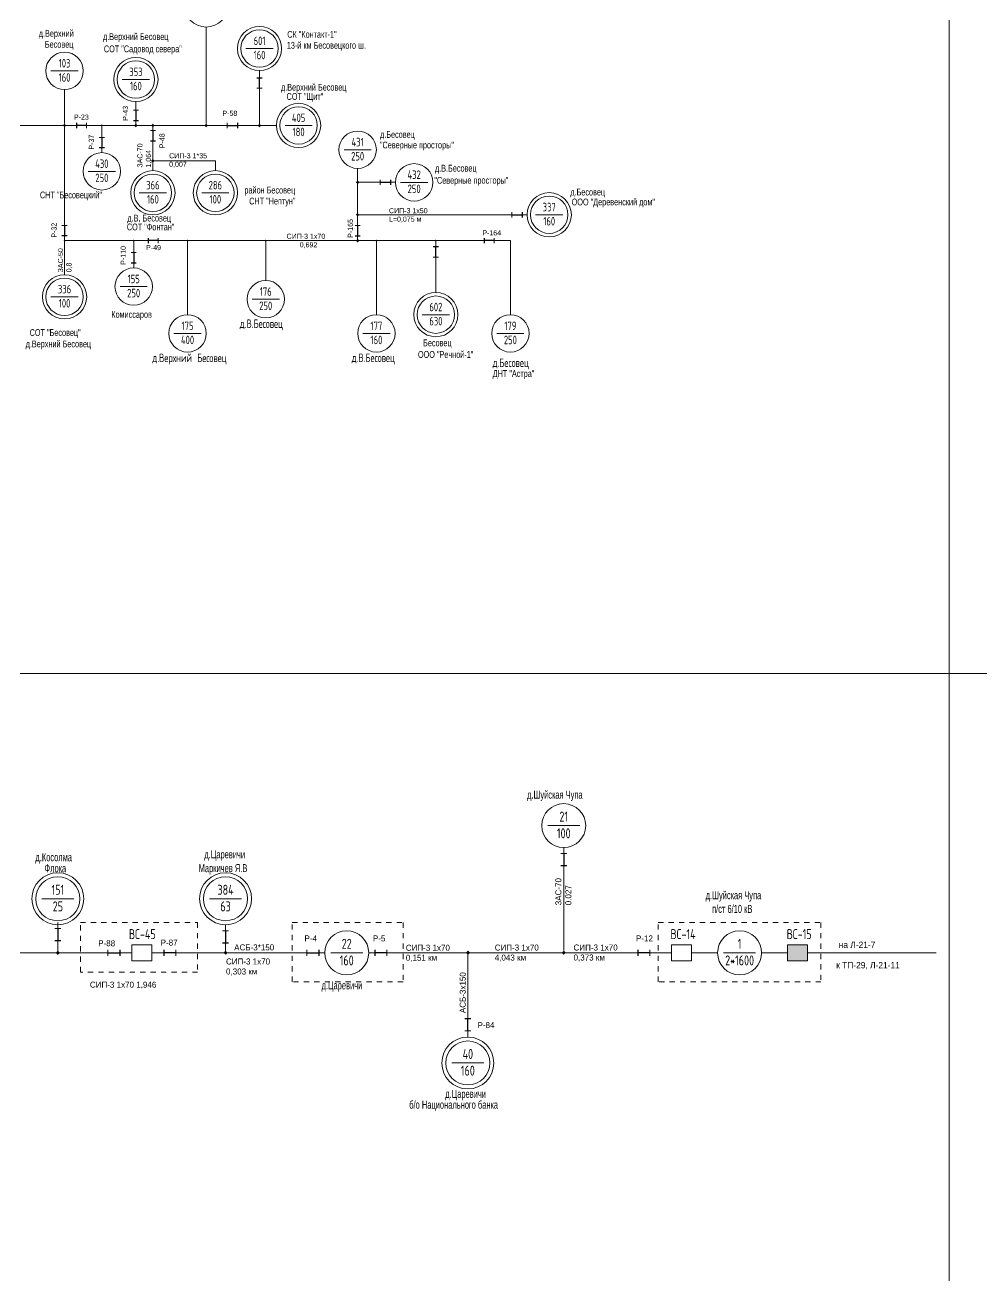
# Model space of a CAD drawing. Header units: millimetres. Extents: x 761 to 2477, y -1102 to -145.
# Drawn here: x 1248.1 to 1431.5, y -623.3 to -383.5 of the extents above; entities that cross this region are included whole.
import ezdxf
from ezdxf.enums import TextEntityAlignment as Align

# ---------------------------------------------------------------- set-up
doc = ezdxf.new("R2010")
doc.units = ezdxf.units.MM
doc.linetypes.add('JIS_02_1.0', pattern=[2, 1, -1])
for name, color, linetype, lineweight in [('10_КВ', 250, 'Continuous', 18), ('АТРИБУТЫ', 7, 'Continuous', 13), ('РАЗЪЕД_РУБИЛЬН', 150, 'Continuous', 13), ('ТЕКСТ', 7, 'Continuous', 13)]:
    doc.layers.add(name, color=color, linetype=linetype, lineweight=lineweight)
doc.layers.add('Слой1', color=7, linetype='Continuous', lineweight=13, plot=False)
doc.layers.add('СХ_ОПЕРАТИВНАЯ', color=10, linetype='Continuous')
doc.layers.add('ШУНТ_РАЗЪЕД', color=161, linetype='Continuous')
doc.styles.add('ATTRIB', font='txt.shx', dxfattribs={"width": 0.7, "height": 5})
doc.styles.add('ТЕКСТ_МОДЕЛИ', font='txt.shx', dxfattribs={"width": 0.7, "height": 5})

# ---------------------------------------------------------------- blocks, each defined once
blk = doc.blocks.new('ОТВЕТВЛЕНИЕ')
at = {"color": 0, "linetype": 'ByBlock'}
blk.add_solid([(0, 1.06), (1.06, 0), (-1.06, 0), (0, -1.06)], dxfattribs=at)
blk = doc.blocks.new('ВЫКЛЮЧАТЕЛЬ')
at = {"color": 0, "linetype": 'ByBlock'}
for p, q in [((0, 0), (0, -3)), ((0, -13), (0, -16))]:
    blk.add_line(p, q, dxfattribs=at)
blk.add_lwpolyline([(-4, -3), (4, -3), (4, -13), (-4, -13)], close=True, dxfattribs=at)
at = {"layer": 'АТРИБУТЫ', "style": 'ATTRIB', "width": 0.7}
blk.add_attdef('ДИСП_НОМ', text='', height=5, dxfattribs=at).set_placement((-6, -8), align=Align.MIDDLE_RIGHT)
at = {"layer": 'АТРИБУТЫ', "style": 'ATTRIB', "width": 0.7, "flags": 1}
blk.add_attdef('КОД', text='', height=5, dxfattribs=at).set_placement((-6, -14), align=Align.MIDDLE_RIGHT)
blk = doc.blocks.new('РАЗЪЕДИНИТЕЛЬ')
at = {"color": 0, "linetype": 'ByBlock'}
for p, q in [((0, 0), (0, -3)), ((0, -9), (0, -12))]:
    blk.add_line(p, q, dxfattribs=at)
at = {"layer": 'РАЗЪЕД_РУБИЛЬН', "color": 0, "linetype": 'ByBlock'}
blk.add_line((-1.5, -3), (1.5, -3), dxfattribs=at)
at = {"layer": 'СХ_ОПЕРАТИВНАЯ', "color": 0, "linetype": 'ByBlock'}
blk.add_line((-1.5, -9), (1.5, -9), dxfattribs=at)
at = {"layer": 'ШУНТ_РАЗЪЕД', "color": 0}
blk.add_line((0, -3), (0, -9), dxfattribs=at)
at = {"layer": 'РАЗЪЕД_РУБИЛЬН', "color": 7, "style": 'ATTRIB', "width": 0.7}
blk.add_attdef('ДИСП_НОМ', text='', height=5, dxfattribs=at).set_placement((-4.75, -6), align=Align.MIDDLE_RIGHT)
at = {"layer": 'РАЗЪЕД_РУБИЛЬН', "color": 7, "style": 'ATTRIB', "width": 0.7, "flags": 1}
blk.add_attdef('КОД', text='', height=5, dxfattribs=at).set_placement((-4.75, -12), align=Align.MIDDLE_RIGHT)
blk = doc.blocks.new('ТРАНСФ_ПОДСТ')
at = {"color": 7}
blk.add_line((-8, -11), (8, -11), dxfattribs=at)
at = {"color": 0}
blk.add_circle((0, -11), 11, dxfattribs=at)
at = {"layer": 'АТРИБУТЫ', "style": 'ATTRIB', "width": 0.7, "flags": 4}
for tag, p in [('OBOZN', (0, -9)), ('MOCHNOCT', (0, -17.33))]:
    blk.add_attdef(tag, text='', height=5, dxfattribs=at).set_placement(p, align=Align.CENTER)
at = {"layer": 'АТРИБУТЫ', "style": 'ТЕКСТ_МОДЕЛИ', "width": 0.7}
blk.add_attdef('MESTO_1', text='', height=5, dxfattribs=at).set_placement((14, -11), align=Align.BOTTOM_LEFT)
blk.add_attdef('MESTO_2', text='', height=5, dxfattribs=at).set_placement((14, -12), align=Align.TOP_LEFT)

msp = doc.modelspace()

# ---------------------------------------------------------------- hatches: boundary and pattern name
at = {"layer": '10_КВ'}
h = msp.add_hatch(color=7, dxfattribs=at)
h.dxf.hatch_style = 1
h.paths.add_polyline_path([(1398.1, -562.87), (1398.1, -559.8), (1394.27, -559.8), (1394.27, -562.87)])
edge = h.paths.add_edge_path()
edge.add_line((1394.27, -561.33), (1393.12, -561.33))
edge = h.paths.add_edge_path()
edge.add_line((1399.25, -561.33), (1398.1, -561.33))
h.paths.add_polyline_path([(1392.58, -559.2), (1399.35, -559.2), (1399.35, -556.33), (1392.58, -556.33)], flags=9)

# ---------------------------------------------------------------- linework, layer by layer
at = {"layer": '10_КВ', "color": 7}
for p, q in [((1282.85, -402.43), (1282.85, -383.91)), ((1255.72, -402.43), (1255.72, -395.91)), ((1269.39, -398.87), (1269.39, -398.21)), ((1246.74, -402.77), (1250.97, -402.77)), ((1249.19, -402.78), (1255.71, -402.78)), ((1255.71, -402.78), (1255.72, -420.95)), ((1255.71, -402.78), (1262.87, -402.78)), ((1262.87, -402.78), (1269.39, -402.78)), ((1262.87, -402.78), (1262.87, -404.08)), ((1269.39, -402.78), (1272.65, -402.78)), ((1272.65, -402.78), (1272.65, -411.45)), ((1272.65, -402.78), (1282.85, -402.78)), ((1282.85, -402.78), (1285.91, -402.78)), ((1289.82, -402.78), (1296.34, -402.78)), ((1311.88, -424.52), (1311.88, -411.02)), ((1255.72, -424.86), (1259.99, -424.86)), ((1255.72, -424.86), (1255.72, -431.38)), ((1258.98, -424.86), (1279.5, -424.86)), ((1268.97, -424.86), (1268.97, -426.17)), ((1277.01, -424.86), (1341.15, -424.86)), ((1279.29, -424.86), (1279.29, -439.05)), ((1294.27, -424.86), (1294.27, -432.5)), ((1315.48, -424.86), (1315.48, -439.05)), ((1341.15, -424.86), (1341.15, -439.05)), ((1351.37, -560.16), (1351.37, -545.79)), ((1254.44, -561.33), (1254.44, -560.16)), ((1286.57, -561.33), (1286.57, -560.57)), ((1351.37, -560.93), (1351.37, -560.16)), ((1232.02, -561.33), (1265.78, -561.33)), ((1254.44, -561.33), (1262.84, -561.33)), ((1278.17, -561.33), (1286.57, -561.33)), ((1286.57, -561.33), (1300.97, -561.33)), ((1318.6, -561.33), (1333, -561.33)), ((1333, -561.33), (1351.37, -561.33)), ((1333, -561.33), (1333, -562.1)), ((1333, -572.87), (1333, -562.1)), ((1351.37, -561.33), (1370.89, -561.33)), ((1377.02, -561.33), (1380.85, -561.33)), ((1389.29, -561.33), (1393.12, -561.33)), ((1399.25, -561.33), (1422.71, -561.33))]:
    msp.add_line(p, q, dxfattribs=at)
at = {"layer": '10_КВ', "color": 7, "ltscale": 100}
msp.add_line((1293.08, -402.78), (1293.08, -392.27), dxfattribs=at)
for points in [[(1272.65, -409.56), (1284.62, -409.56), (1284.62, -411.45)], [(1311.88, -413.68), (1319.13, -413.68), (1319.13, -413.68)], [(1311.88, -419.9), (1344.36, -419.9), (1344.36, -419.9)], [(1326.87, -424.86), (1326.87, -424.86), (1326.87, -434.8)]]:
    msp.add_lwpolyline(points, dxfattribs=at)
at = {"layer": '10_КВ', "color": 7, "linetype": 'JIS_02_1.0'}
for points in [[(1258.76, -555.56), (1281.21, -555.56), (1281.21, -565.06), (1258.76, -565.06)], [(1299.36, -555.55), (1320.58, -555.55), (1320.58, -566.9), (1299.36, -566.9)], [(1369.46, -555.55), (1400.66, -555.55), (1400.66, -566.9), (1369.46, -566.9)]]:
    msp.add_lwpolyline(points, close=True, dxfattribs=at)
at = {"layer": '10_КВ', "color": 7}
for centre, radius in [((1282.85, -379.68), 4.24), ((1293.08, -388.04), 4.24), ((1269.39, -393.98), 4.24), ((1300.57, -402.78), 4.24), ((1272.65, -415.68), 4.24), ((1284.62, -415.68), 4.24), ((1348.59, -419.9), 4.24), ((1255.72, -435.62), 4.24), ((1326.87, -439.04), 4.24), ((1254.44, -550.98), 4.98), ((1286.57, -550.98), 4.98), ((1333, -582.46), 4.98)]:
    msp.add_circle(centre, radius, dxfattribs=at)
at = {"layer": 'Слой1', "color": 7}
msp.add_line((1425.25, -210.8), (1425.25, -507.8), dxfattribs=at)
at = {"layer": 'Слой1', "color": 3}
msp.add_line((1425.25, -507.8), (1020.25, -507.8), dxfattribs=at)
for points in [[(1005.25, -507.8), (1425.25, -507.8), (1425.25, -210.8), (1005.25, -210.8)], [(1425.25, -507.8), (1845.25, -507.8), (1845.25, -210.8), (1425.25, -210.8)], [(1005.25, -804.8), (1425.25, -804.8), (1425.25, -507.8), (1005.25, -507.8)]]:
    msp.add_lwpolyline(points, close=True, dxfattribs=at)

# ---------------------------------------------------------------- block references
at = {"layer": '10_КВ', "color": 7}
ref = msp.add_blockref('ТРАНСФ_ПОДСТ', (1255.72, -388.74), dxfattribs=dict(at, xscale=0.3258253513887511, yscale=0.3258253513887511, zscale=0.3258253513887511))
ref.add_attrib('MESTO_1', 'д.Верхний', dxfattribs={"layer": 'АТРИБУТЫ', "height": 1.303, "width": 0.7}).set_placement((1250.78, -386.18), align=Align.BOTTOM_LEFT)
ref.add_attrib('MESTO_2', 'Бесовец', dxfattribs={"layer": 'АТРИБУТЫ', "height": 1.303, "width": 0.7}).set_placement((1251.95, -386.58), align=Align.TOP_LEFT)
ref.add_attrib('OBOZN', '103', dxfattribs={"layer": 'АТРИБУТЫ', "height": 1.629, "style": 'ATTRIB', "width": 0.7, "flags": 4}).set_placement((1255.72, -391.68), align=Align.CENTER)
ref.add_attrib('MOCHNOCT', '160', dxfattribs={"layer": 'АТРИБУТЫ', "height": 1.629, "style": 'ATTRIB', "width": 0.7, "flags": 4}).set_placement((1255.72, -394.39), align=Align.CENTER)
ref = msp.add_blockref('ТРАНСФ_ПОДСТ', (1269.39, -390.39), dxfattribs=dict(at, xscale=0.3258253513887511, yscale=0.3258253513887511, zscale=0.3258253513887511))
ref.add_attrib('MESTO_1', 'д.Верхний Бесовец', dxfattribs={"layer": 'АТРИБУТЫ', "height": 1.3033, "rotation": 360, "width": 0.7}).set_placement((1263.08, -386.8), align=Align.BOTTOM_LEFT)
ref.add_attrib('MESTO_2', 'СОТ "Садовод севера"', dxfattribs={"layer": 'АТРИБУТЫ', "height": 1.3033, "rotation": 360, "width": 0.7}).set_placement((1263.26, -387.45), align=Align.TOP_LEFT)
ref.add_attrib('OBOZN', '353', dxfattribs={"layer": 'АТРИБУТЫ', "height": 1.629, "rotation": 360, "style": 'ATTRIB', "width": 0.7, "flags": 4}).set_placement((1269.39, -393.33), align=Align.CENTER)
ref.add_attrib('MOCHNOCT', '160', dxfattribs={"layer": 'АТРИБУТЫ', "height": 1.629, "rotation": 360, "style": 'ATTRIB', "width": 0.7, "flags": 4}).set_placement((1269.39, -396.04), align=Align.CENTER)
ref = msp.add_blockref('ТРАНСФ_ПОДСТ', (1293.08, -384.45), dxfattribs=dict(at, xscale=0.3258253513887511, yscale=0.3258253513887511, zscale=0.3258253513887511))
ref.add_attrib('MESTO_1', 'СК "Контакт-1"', dxfattribs={"layer": 'АТРИБУТЫ', "height": 1.3033, "width": 0.7}).set_placement((1298.4, -386.36), align=Align.BOTTOM_LEFT)
ref.add_attrib('MESTO_2', '13-й км Бесовецкого ш.', dxfattribs={"layer": 'АТРИБУТЫ', "height": 1.3033, "width": 0.7}).set_placement((1298.31, -386.77), align=Align.TOP_LEFT)
ref.add_attrib('OBOZN', '601', dxfattribs={"layer": 'АТРИБУТЫ', "height": 1.629, "style": 'ATTRIB', "width": 0.7, "flags": 4}).set_placement((1293.08, -387.38), align=Align.CENTER)
ref.add_attrib('MOCHNOCT', '160', dxfattribs={"layer": 'АТРИБУТЫ', "height": 1.629, "style": 'ATTRIB', "width": 0.7, "flags": 4}).set_placement((1293.08, -390.1), align=Align.CENTER)
for name, p, xscale, yscale, zscale, rotation in [('РАЗЪЕДИНИТЕЛЬ', (1293.08, -396.62), 0.3258287999997538, 0.3258287999997538, 0.3258287999997538, 180), ('РАЗЪЕДИНИТЕЛЬ', (1260.92, -402.78), 0.325825351388896, 0.325825351388896, 0.325825351388896, 269.9999999999999), ('ОТВЕТВЛЕНИЕ', (1262.87, -402.77), 0.2079341652959169, 0.2079341652959169, 0.2079341652959169, 90), ('РАЗЪЕДИНИТЕЛЬ', (1285.91, -402.78), -0.325825351388896, 0.325825351388896, 0.3258253513888815, 90), ('РАЗЪЕДИНИТЕЛЬ', (1315.22, -413.68), -0.325825351388896, 0.325825351388896, 0.3258253513888815, 90), ('РАЗЪЕДИНИТЕЛЬ', (1340.45, -419.9), -0.325825351388896, 0.325825351388896, 0.3258253513888815, 90), ('ОТВЕТВЛЕНИЕ', (1255.72, -424.86), 0.2079341652959169, 0.2079341652959169, 0.2079341652959169, 90), ('ОТВЕТВЛЕНИЕ', (1268.97, -424.86), 0.2079341652959169, 0.2079341652959169, 0.2079341652959169, 90), ('РАЗЪЕДИНИТЕЛЬ', (1274.66, -424.86), 0.325825351388896, 0.325825351388896, 0.325825351388896, 269.9999999999999), ('ОТВЕТВЛЕНИЕ', (1279.29, -424.86), 0.2079341652959169, 0.2079341652959169, 0.2079341652959169, 90), ('ОТВЕТВЛЕНИЕ', (1294.27, -424.86), 0.2079341652959169, 0.2079341652959169, 0.2079341652959169, 90), ('ОТВЕТВЛЕНИЕ', (1315.48, -424.86), 0.2079341652959169, 0.2079341652959169, 0.2079341652959169, 90), ('РАЗЪЕДИНИТЕЛЬ', (1326.87, -429), 0.3258287999997538, 0.3258287999997538, 0.3258287999997538, 180), ('ОТВЕТВЛЕНИЕ', (1326.86, -424.86), 0.2079341652959169, 0.2079341652959169, 0.2079341652959169, 90), ('РАЗЪЕДИНИТЕЛЬ', (1339.04, -424.86), 0.325825351388896, 0.325825351388896, 0.325825351388896, 269.9999999999999), ('РАЗЪЕДИНИТЕЛЬ', (1262.84, -561.33), -0.3833279999999775, 0.3833279999999775, 0.3833280000000001, 90), ('РАЗЪЕДИНИТЕЛЬ', (1278.17, -561.33), 0.3833279999999775, 0.3833279999999775, 0.3833279999999775, 270), ('РАЗЪЕДИНИТЕЛЬ', (1300.97, -561.33), -0.3833279999999775, 0.3833279999999775, 0.3833280000000001, 90), ('РАЗЪЕДИНИТЕЛЬ', (1318.6, -561.33), 0.3833279999999775, 0.3833279999999775, 0.3833279999999775, 270), ('РАЗЪЕДИНИТЕЛЬ', (1369.01, -561.33), 0.3833279999999775, 0.3833279999999775, 0.3833279999999775, 270), ('РАЗЪЕДИНИТЕЛЬ', (1333, -577.47), 0.3833279999998354, 0.3833279999998354, 0.3833279999998354, 180)]:
    msp.add_blockref(name, p, dxfattribs=dict(at, xscale=xscale, yscale=yscale, zscale=zscale, rotation=rotation))
ref = msp.add_blockref('ТРАНСФ_ПОДСТ', (1300.57, -399.19), dxfattribs=dict(at, xscale=0.3258253513887511, yscale=0.3258253513887511, zscale=0.3258253513887511))
ref.add_attrib('MESTO_1', 'д.Верхний Бесовец', dxfattribs={"layer": 'АТРИБУТЫ', "height": 1.3033, "width": 0.7}).set_placement((1297.19, -396.5), align=Align.BOTTOM_LEFT)
ref.add_attrib('MESTO_2', 'СОТ "Щит"', dxfattribs={"layer": 'АТРИБУТЫ', "height": 1.303, "width": 0.7}).set_placement((1298.26, -396.57), align=Align.TOP_LEFT)
ref.add_attrib('OBOZN', '405', dxfattribs={"layer": 'АТРИБУТЫ', "height": 1.629, "style": 'ATTRIB', "width": 0.7, "flags": 4}).set_placement((1300.57, -402.12), align=Align.CENTER)
ref.add_attrib('MOCHNOCT', '180', dxfattribs={"layer": 'АТРИБУТЫ', "height": 1.629, "style": 'ATTRIB', "width": 0.7, "flags": 4}).set_placement((1300.57, -404.84), align=Align.CENTER)
for name, p, xscale, yscale, zscale in [('РАЗЪЕДИНИТЕЛЬ', (1269.39, -398.87), 0.3258253513887511, 0.3258253513887511, 0.3258253513887511), ('ОТВЕТВЛЕНИЕ', (1255.72, -402.77), 0.3258253513887511, 0.3258253513887511, 0.3258253513887511), ('ОТВЕТВЛЕНИЕ', (1269.39, -402.78), 0.3258253513887511, 0.3258253513887511, 0.3258253513887511), ('ОТВЕТВЛЕНИЕ', (1272.65, -402.78), 0.3258253513887511, 0.3258253513887511, 0.3258253513887511), ('ОТВЕТВЛЕНИЕ', (1282.85, -402.78), 0.3258253513887511, 0.3258253513887511, 0.3258253513887511), ('ОТВЕТВЛЕНИЕ', (1293.08, -402.78), 0.3258253513887511, 0.3258253513887511, 0.3258253513887511), ('РАЗЪЕДИНИТЕЛЬ', (1262.87, -404.08), 0.3258253513887511, 0.3258253513887511, 0.3258253513887511), ('РАЗЪЕДИНИТЕЛЬ', (1272.65, -402.78), 0.3258253513887511, 0.3258253513887511, 0.3258253513887511), ('ОТВЕТВЛЕНИЕ', (1272.65, -409.56), 0.3258253513887511, 0.3258253513887511, 0.3258253513887511), ('ОТВЕТВЛЕНИЕ', (1311.88, -413.68), 0.3258253513887511, 0.3258253513887511, 0.3258253513887511), ('ОТВЕТВЛЕНИЕ', (1311.88, -419.9), 0.3258253513887511, 0.3258253513887511, 0.3258253513887511), ('РАЗЪЕДИНИТЕЛЬ', (1255.72, -420.95), 0.3258253513887511, 0.3258253513887511, 0.3258253513887511), ('РАЗЪЕДИНИТЕЛЬ', (1311.88, -420.99), 0.3258253513887511, 0.3258253513887511, 0.3258253513887511), ('РАЗЪЕДИНИТЕЛЬ', (1268.97, -426.17), 0.3258253513887511, 0.3258253513887511, 0.3258253513887511), ('ОТВЕТВЛЕНИЕ', (1311.88, -424.86), 0.3258253513887511, 0.3258253513887511, 0.3258253513887511), ('РАЗЪЕДИНИТЕЛЬ', (1351.37, -541.19), 0.3833279999998354, 0.3833279999998354, 0.3833279999998354), ('РАЗЪЕДИНИТЕЛЬ', (1254.44, -555.56), 0.3833279999998354, 0.3833279999998354, 0.3833279999998354), ('РАЗЪЕДИНИТЕЛЬ', (1286.57, -555.97), 0.3833279999998354, 0.3833279999998354, 0.3833279999998354), ('ОТВЕТВЛЕНИЕ', (1254.44, -561.33), 0.3833279999998354, 0.3833279999998354, 0.3833279999998354), ('ОТВЕТВЛЕНИЕ', (1286.57, -561.33), 0.3833279999998354, 0.3833279999998354, 0.3833279999998354), ('ОТВЕТВЛЕНИЕ', (1333.02, -561.33), 0.3833279999998354, 0.3833279999998354, 0.3833279999998354), ('ОТВЕТВЛЕНИЕ', (1351.37, -561.33), 0.3833279999998354, 0.3833279999998354, 0.3833279999998354)]:
    msp.add_blockref(name, p, dxfattribs=dict(at, xscale=xscale, yscale=yscale, zscale=zscale))
ref = msp.add_blockref('ТРАНСФ_ПОДСТ', (1311.88, -403.85), dxfattribs=dict(at, xscale=0.3258253513887511, yscale=0.3258253513887511, zscale=0.3258253513887511))
ref.add_attrib('MESTO_1', '"Северные просторы"', dxfattribs={"layer": 'АТРИБУТЫ', "height": 1.3033, "width": 0.7}).set_placement((1316.15, -407.57), align=Align.BOTTOM_LEFT)
ref.add_attrib('MESTO_2', 'д.Бесовец', dxfattribs={"layer": 'АТРИБУТЫ', "height": 1.303, "width": 0.7}).set_placement((1316.17, -403.85), align=Align.TOP_LEFT)
ref.add_attrib('OBOZN', '431', dxfattribs={"layer": 'АТРИБУТЫ', "height": 1.629, "style": 'ATTRIB', "width": 0.7, "flags": 4}).set_placement((1311.88, -406.78), align=Align.CENTER)
ref.add_attrib('MOCHNOCT', '250', dxfattribs={"layer": 'АТРИБУТЫ', "height": 1.629, "style": 'ATTRIB', "width": 0.7, "flags": 4}).set_placement((1311.88, -409.5), align=Align.CENTER)
ref = msp.add_blockref('ТРАНСФ_ПОДСТ', (1262.87, -407.99), dxfattribs=dict(at, xscale=0.3258253513887511, yscale=0.3258253513887511, zscale=0.3258253513887511))
ref.add_attrib('MESTO_1', 'СНТ "Бесовецкий"', dxfattribs={"layer": 'АТРИБУТЫ', "height": 1.3033, "width": 0.7}).set_placement((1251.01, -417.14), align=Align.BOTTOM_LEFT)
ref.add_attrib('OBOZN', '430', dxfattribs={"layer": 'АТРИБУТЫ', "height": 1.629, "style": 'ATTRIB', "width": 0.7, "flags": 4}).set_placement((1262.87, -410.92), align=Align.CENTER)
ref.add_attrib('MOCHNOCT', '250', dxfattribs={"layer": 'АТРИБУТЫ', "height": 1.629, "style": 'ATTRIB', "width": 0.7, "flags": 4}).set_placement((1262.87, -413.64), align=Align.CENTER)
ref = msp.add_blockref('ТРАНСФ_ПОДСТ', (1272.65, -412.1), dxfattribs=dict(at, xscale=0.3258253513887511, yscale=0.3258253513887511, zscale=0.3258253513887511))
ref.add_attrib('MESTO_1', 'д.В. Бесовец', dxfattribs={"layer": 'АТРИБУТЫ', "height": 1.3033, "width": 0.7}).set_placement((1267.76, -421.58), align=Align.BOTTOM_LEFT)
ref.add_attrib('MESTO_2', 'СОТ "Фонтан"', dxfattribs={"layer": 'АТРИБУТЫ', "height": 1.3033, "width": 0.7}).set_placement((1267.66, -421.58), align=Align.TOP_LEFT)
ref.add_attrib('OBOZN', '366', dxfattribs={"layer": 'АТРИБУТЫ', "height": 1.629, "style": 'ATTRIB', "width": 0.7, "flags": 4}).set_placement((1272.65, -415.03), align=Align.CENTER)
ref.add_attrib('MOCHNOCT', '160', dxfattribs={"layer": 'АТРИБУТЫ', "height": 1.629, "style": 'ATTRIB', "width": 0.7, "flags": 4}).set_placement((1272.65, -417.75), align=Align.CENTER)
ref = msp.add_blockref('ТРАНСФ_ПОДСТ', (1284.62, -412.1), dxfattribs=dict(at, xscale=0.3258253513887511, yscale=0.3258253513887511, zscale=0.3258253513887511))
ref.add_attrib('MESTO_1', 'район Бесовец', dxfattribs={"layer": 'АТРИБУТЫ', "height": 1.3033, "width": 0.7}).set_placement((1290.19, -416.21), align=Align.BOTTOM_LEFT)
ref.add_attrib('MESTO_2', 'СНТ "Нептун"', dxfattribs={"layer": 'АТРИБУТЫ', "height": 1.3033, "width": 0.7}).set_placement((1291.1, -416.62), align=Align.TOP_LEFT)
ref.add_attrib('OBOZN', '286', dxfattribs={"layer": 'АТРИБУТЫ', "height": 1.629, "style": 'ATTRIB', "width": 0.7, "flags": 4}).set_placement((1284.62, -415.03), align=Align.CENTER)
ref.add_attrib('MOCHNOCT', '100', dxfattribs={"layer": 'АТРИБУТЫ', "height": 1.629, "style": 'ATTRIB', "width": 0.7, "flags": 4}).set_placement((1284.62, -417.75), align=Align.CENTER)
ref = msp.add_blockref('ТРАНСФ_ПОДСТ', (1322.71, -410.1), dxfattribs=dict(at, xscale=0.3258253513887511, yscale=0.3258253513887511, zscale=0.3258253513887511))
ref.add_attrib('MESTO_1', '"Северные просторы"', dxfattribs={"layer": 'АТРИБУТЫ', "height": 1.3033, "width": 0.7}).set_placement((1326.59, -414.34), align=Align.BOTTOM_LEFT)
ref.add_attrib('MESTO_2', 'д.В.Бесовец', dxfattribs={"layer": 'АТРИБУТЫ', "height": 1.3033, "width": 0.7}).set_placement((1326.69, -410.32), align=Align.TOP_LEFT)
ref.add_attrib('OBOZN', '432', dxfattribs={"layer": 'АТРИБУТЫ', "height": 1.629, "style": 'ATTRIB', "width": 0.7, "flags": 4}).set_placement((1322.71, -413.03), align=Align.CENTER)
ref.add_attrib('MOCHNOCT', '250', dxfattribs={"layer": 'АТРИБУТЫ', "height": 1.629, "style": 'ATTRIB', "width": 0.7, "flags": 4}).set_placement((1322.71, -415.75), align=Align.CENTER)
ref = msp.add_blockref('ТРАНСФ_ПОДСТ', (1348.59, -416.31), dxfattribs=dict(at, xscale=0.3258253513887511, yscale=0.3258253513887511, zscale=0.3258253513887511))
ref.add_attrib('MESTO_1', 'д.Бесовец', dxfattribs={"layer": 'АТРИБУТЫ', "height": 1.303, "width": 0.7}).set_placement((1352.63, -416.59), align=Align.BOTTOM_LEFT)
ref.add_attrib('MESTO_2', 'ООО "Деревенский дом"', dxfattribs={"layer": 'АТРИБУТЫ', "height": 1.3033, "width": 0.7}).set_placement((1352.89, -416.79), align=Align.TOP_LEFT)
ref.add_attrib('OBOZN', '337', dxfattribs={"layer": 'АТРИБУТЫ', "height": 1.629, "style": 'ATTRIB', "width": 0.7, "flags": 4}).set_placement((1348.59, -419.24), align=Align.CENTER)
ref.add_attrib('MOCHNOCT', '160', dxfattribs={"layer": 'АТРИБУТЫ', "height": 1.629, "style": 'ATTRIB', "width": 0.7, "flags": 4}).set_placement((1348.59, -421.96), align=Align.CENTER)
ref = msp.add_blockref('ТРАНСФ_ПОДСТ', (1268.97, -430.08), dxfattribs=dict(at, xscale=0.3258253513887511, yscale=0.3258253513887511, zscale=0.3258253513887511))
ref.add_attrib('MESTO_1', 'Комиссаров', dxfattribs={"layer": 'АТРИБУТЫ', "height": 1.303, "width": 0.7}).set_placement((1264.68, -440.04), align=Align.BOTTOM_LEFT)
ref.add_attrib('OBOZN', '155', dxfattribs={"layer": 'АТРИБУТЫ', "height": 1.629, "style": 'ATTRIB', "width": 0.7, "flags": 4}).set_placement((1268.97, -433.01), align=Align.CENTER)
ref.add_attrib('MOCHNOCT', '250', dxfattribs={"layer": 'АТРИБУТЫ', "height": 1.629, "style": 'ATTRIB', "width": 0.7, "flags": 4}).set_placement((1268.97, -435.72), align=Align.CENTER)
ref = msp.add_blockref('ТРАНСФ_ПОДСТ', (1255.72, -432.03), dxfattribs=dict(at, xscale=0.3258253513887511, yscale=0.3258253513887511, zscale=0.3258253513887511))
ref.add_attrib('MESTO_1', 'д.Верхний Бесовец', dxfattribs={"layer": 'АТРИБУТЫ', "height": 1.3033, "width": 0.7}).set_placement((1248.26, -445.69), align=Align.BOTTOM_LEFT)
ref.add_attrib('MESTO_2', 'СОТ "Бесовец"', dxfattribs={"layer": 'АТРИБУТЫ', "height": 1.3033, "width": 0.7}).set_placement((1249.03, -441.82), align=Align.TOP_LEFT)
ref.add_attrib('OBOZN', '336', dxfattribs={"layer": 'АТРИБУТЫ', "height": 1.629, "style": 'ATTRIB', "width": 0.7, "flags": 4}).set_placement((1255.72, -434.96), align=Align.CENTER)
ref.add_attrib('MOCHNOCT', '100', dxfattribs={"layer": 'АТРИБУТЫ', "height": 1.629, "style": 'ATTRIB', "width": 0.7, "flags": 4}).set_placement((1255.72, -437.68), align=Align.CENTER)
ref = msp.add_blockref('ТРАНСФ_ПОДСТ', (1294.27, -432.5), dxfattribs=dict(at, xscale=0.3258253513887511, yscale=0.3258253513887511, zscale=0.3258253513887511))
ref.add_attrib('MESTO_2', 'д.В.Бесовец', dxfattribs={"layer": 'АТРИБУТЫ', "height": 1.6291, "style": 'ТЕКСТ_МОДЕЛИ', "width": 0.7}).set_placement((1289.3, -439.96), align=Align.TOP_LEFT)
ref.add_attrib('OBOZN', '176', dxfattribs={"layer": 'АТРИБУТЫ', "height": 1.629, "style": 'ATTRIB', "width": 0.7, "flags": 4}).set_placement((1294.27, -435.44), align=Align.CENTER)
ref.add_attrib('MOCHNOCT', '250', dxfattribs={"layer": 'АТРИБУТЫ', "height": 1.629, "style": 'ATTRIB', "width": 0.7, "flags": 4}).set_placement((1294.27, -438.15), align=Align.CENTER)
ref = msp.add_blockref('ТРАНСФ_ПОДСТ', (1326.87, -435.46), dxfattribs=dict(at, xscale=0.3258253513887511, yscale=0.3258253513887511, zscale=0.3258253513887511))
ref.add_attrib('MESTO_1', 'Бесовец', dxfattribs={"layer": 'АТРИБУТЫ', "height": 1.303, "width": 0.7}).set_placement((1324.42, -445.49), align=Align.BOTTOM_LEFT)
ref.add_attrib('MESTO_2', 'ООО "Речной-1"', dxfattribs={"layer": 'АТРИБУТЫ', "height": 1.3033, "width": 0.7}).set_placement((1323.44, -446.02), align=Align.TOP_LEFT)
ref.add_attrib('OBOZN', '602', dxfattribs={"layer": 'АТРИБУТЫ', "height": 1.629, "style": 'ATTRIB', "width": 0.7, "flags": 4}).set_placement((1326.87, -438.39), align=Align.CENTER)
ref.add_attrib('MOCHNOCT', '630', dxfattribs={"layer": 'АТРИБУТЫ', "height": 1.629, "style": 'ATTRIB', "width": 0.7, "flags": 4}).set_placement((1326.87, -441.1), align=Align.CENTER)
ref = msp.add_blockref('ТРАНСФ_ПОДСТ', (1279.29, -439.05), dxfattribs=dict(at, xscale=0.3258253513887511, yscale=0.3258253513887511, zscale=0.3258253513887511))
ref.add_attrib('MESTO_2', 'д.Верхний Бесовец', dxfattribs={"layer": 'АТРИБУТЫ', "height": 1.6291, "style": 'ТЕКСТ_МОДЕЛИ', "width": 0.7}).set_placement((1272.55, -446.51), align=Align.TOP_LEFT)
ref.add_attrib('OBOZN', '175', dxfattribs={"layer": 'АТРИБУТЫ', "height": 1.629, "style": 'ATTRIB', "width": 0.7, "flags": 4}).set_placement((1279.29, -441.99), align=Align.CENTER)
ref.add_attrib('MOCHNOCT', '400', dxfattribs={"layer": 'АТРИБУТЫ', "height": 1.629, "style": 'ATTRIB', "width": 0.7, "flags": 4}).set_placement((1279.29, -444.7), align=Align.CENTER)
ref = msp.add_blockref('ТРАНСФ_ПОДСТ', (1315.48, -439.05), dxfattribs=dict(at, xscale=0.3258253513887511, yscale=0.3258253513887511, zscale=0.3258253513887511))
ref.add_attrib('MESTO_2', 'д.В.Бесовец', dxfattribs={"layer": 'АТРИБУТЫ', "height": 1.6291, "style": 'ТЕКСТ_МОДЕЛИ', "width": 0.7}).set_placement((1310.74, -446.49), align=Align.TOP_LEFT)
ref.add_attrib('OBOZN', '177', dxfattribs={"layer": 'АТРИБУТЫ', "height": 1.629, "style": 'ATTRIB', "width": 0.7, "flags": 4}).set_placement((1315.48, -441.99), align=Align.CENTER)
ref.add_attrib('MOCHNOCT', '160', dxfattribs={"layer": 'АТРИБУТЫ', "height": 1.629, "style": 'ATTRIB', "width": 0.7, "flags": 4}).set_placement((1315.48, -444.7), align=Align.CENTER)
ref = msp.add_blockref('ТРАНСФ_ПОДСТ', (1341.15, -439.05), dxfattribs=dict(at, xscale=0.3258253513887511, yscale=0.3258253513887511, zscale=0.3258253513887511))
ref.add_attrib('MESTO_1', 'ДНТ "Астра"', dxfattribs={"layer": 'АТРИБУТЫ', "height": 1.3033, "width": 0.7}).set_placement((1337.76, -451.37), align=Align.BOTTOM_LEFT)
ref.add_attrib('MESTO_2', 'д.Бесовец', dxfattribs={"layer": 'АТРИБУТЫ', "height": 1.629, "style": 'ТЕКСТ_МОДЕЛИ', "width": 0.7}).set_placement((1337.74, -447.44), align=Align.TOP_LEFT)
ref.add_attrib('OBOZN', '179', dxfattribs={"layer": 'АТРИБУТЫ', "height": 1.629, "style": 'ATTRIB', "width": 0.7, "flags": 4}).set_placement((1341.15, -441.99), align=Align.CENTER)
ref.add_attrib('MOCHNOCT', '250', dxfattribs={"layer": 'АТРИБУТЫ', "height": 1.629, "style": 'ATTRIB', "width": 0.7, "flags": 4}).set_placement((1341.15, -444.7), align=Align.CENTER)
ref = msp.add_blockref('ТРАНСФ_ПОДСТ', (1351.37, -532.75), dxfattribs=dict(at, xscale=0.3833279999998354, yscale=0.3833279999998354, zscale=0.3833279999998354))
ref.add_attrib('MESTO_1', 'д.Шуйская Чупа', dxfattribs={"layer": 'АТРИБУТЫ', "height": 1.5333, "width": 0.7}).set_placement((1344.35, -532.27), align=Align.BOTTOM_LEFT)
ref.add_attrib('OBOZN', '21', dxfattribs={"layer": 'АТРИБУТЫ', "height": 1.917, "style": 'ATTRIB', "width": 0.7, "flags": 4}).set_placement((1351.37, -536.2), align=Align.CENTER)
ref.add_attrib('MOCHNOCT', '100', dxfattribs={"layer": 'АТРИБУТЫ', "height": 1.917, "style": 'ATTRIB', "width": 0.7, "flags": 4}).set_placement((1351.37, -539.4), align=Align.CENTER)
ref = msp.add_blockref('ТРАНСФ_ПОДСТ', (1286.57, -546.77), dxfattribs=dict(at, xscale=0.3833279999998354, yscale=0.3833279999998354, zscale=0.3833279999998354))
ref.add_attrib('MESTO_1', 'д.Царевичи', dxfattribs={"layer": 'АТРИБУТЫ', "height": 1.533, "width": 0.7}).set_placement((1282.51, -543.7), align=Align.BOTTOM_LEFT)
ref.add_attrib('MESTO_2', 'Маркичев Я.В', dxfattribs={"layer": 'АТРИБУТЫ', "height": 1.5333, "width": 0.7}).set_placement((1281.42, -544.35), align=Align.TOP_LEFT)
ref.add_attrib('OBOZN', '384', dxfattribs={"layer": 'АТРИБУТЫ', "height": 1.917, "style": 'ATTRIB', "width": 0.7, "flags": 4}).set_placement((1286.57, -550.22), align=Align.CENTER)
ref.add_attrib('MOCHNOCT', '63', dxfattribs={"layer": 'АТРИБУТЫ', "height": 1.917, "style": 'ATTRIB', "width": 0.7, "flags": 4}).set_placement((1286.57, -553.41), align=Align.CENTER)
ref = msp.add_blockref('ТРАНСФ_ПОДСТ', (1254.44, -546.77), dxfattribs=dict(at, xscale=0.3833279999998354, yscale=0.3833279999998354, zscale=0.3833279999998354))
ref.add_attrib('MESTO_1', 'д.Косолма', dxfattribs={"layer": 'АТРИБУТЫ', "height": 1.533, "width": 0.7}).set_placement((1250.14, -544.25), align=Align.BOTTOM_LEFT)
ref.add_attrib('MESTO_2', 'Флока', dxfattribs={"layer": 'АТРИБУТЫ', "height": 1.533, "width": 0.7}).set_placement((1251.87, -544.36), align=Align.TOP_LEFT)
ref.add_attrib('OBOZN', '151', dxfattribs={"layer": 'АТРИБУТЫ', "height": 1.917, "style": 'ATTRIB', "width": 0.7, "flags": 4}).set_placement((1254.44, -550.22), align=Align.CENTER)
ref.add_attrib('MOCHNOCT', '25', dxfattribs={"layer": 'АТРИБУТЫ', "height": 1.917, "style": 'ATTRIB', "width": 0.7, "flags": 4}).set_placement((1254.44, -553.41), align=Align.CENTER)
ref = msp.add_blockref('ТРАНСФ_ПОДСТ', (1385.07, -557.12), dxfattribs=dict(at, xscale=0.3833279999998354, yscale=0.3833279999998354, zscale=0.3833279999998354))
ref.add_attrib('MESTO_1', 'д.Шуйская Чупа', dxfattribs={"layer": 'АТРИБУТЫ', "height": 1.5333, "width": 0.7}).set_placement((1378.57, -551.53), align=Align.BOTTOM_LEFT)
ref.add_attrib('MESTO_2', 'п/ст 6/10 кВ', dxfattribs={"layer": 'АТРИБУТЫ', "height": 1.5333, "width": 0.7}).set_placement((1379.79, -552.16), align=Align.TOP_LEFT)
ref.add_attrib('OBOZN', '1', dxfattribs={"layer": 'АТРИБУТЫ', "height": 1.92, "style": 'ATTRIB', "width": 0.7, "flags": 4}).set_placement((1385.07, -560.57), align=Align.CENTER)
ref.add_attrib('MOCHNOCT', '2*1600', dxfattribs={"layer": 'АТРИБУТЫ', "height": 1.917, "style": 'ATTRIB', "width": 0.7, "flags": 4}).set_placement((1385.07, -563.76), align=Align.CENTER)
ref = msp.add_blockref('ВЫКЛЮЧАТЕЛЬ', (1273.57, -561.33), dxfattribs=dict(at, xscale=-0.3833279999999775, yscale=0.3833279999999775, zscale=0.3833280000000001, rotation=270))
ref.add_attrib('ДИСП_НОМ', 'ВС-45', dxfattribs={"layer": 'АТРИБУТЫ', "height": 1.917, "style": 'ATTRIB', "width": 0.7}).set_placement((1273.19, -557.76), align=Align.MIDDLE_RIGHT)
ref = msp.add_blockref('ТРАНСФ_ПОДСТ', (1309.79, -557.12), dxfattribs=dict(at, xscale=0.3833279999998354, yscale=0.3833279999998354, zscale=0.3833279999998354))
ref.add_attrib('MESTO_1', 'д.Царевичи', dxfattribs={"layer": 'АТРИБУТЫ', "height": 1.533, "width": 0.7}).set_placement((1304.96, -568.8), align=Align.BOTTOM_LEFT)
ref.add_attrib('OBOZN', '22', dxfattribs={"layer": 'АТРИБУТЫ', "height": 1.917, "style": 'ATTRIB', "width": 0.7, "flags": 4}).set_placement((1309.79, -560.57), align=Align.CENTER)
ref.add_attrib('MOCHNOCT', '160', dxfattribs={"layer": 'АТРИБУТЫ', "height": 1.917, "style": 'ATTRIB', "width": 0.7, "flags": 4}).set_placement((1309.79, -563.76), align=Align.CENTER)
ref = msp.add_blockref('ВЫКЛЮЧАТЕЛЬ', (1377.02, -561.33), dxfattribs=dict(at, xscale=-0.3833279999999775, yscale=0.3833279999999775, zscale=0.3833280000000001, rotation=270))
ref.add_attrib('ДИСП_НОМ', 'ВС-14', dxfattribs={"layer": 'АТРИБУТЫ', "height": 1.917, "style": 'ATTRIB', "width": 0.7}).set_placement((1376.64, -557.76), align=Align.MIDDLE_RIGHT)
ref = msp.add_blockref('ВЫКЛЮЧАТЕЛЬ', (1399.25, -561.33), dxfattribs=dict(at, xscale=-0.3833279999999775, yscale=0.3833279999999775, zscale=0.3833280000000001, rotation=270))
ref.add_attrib('ДИСП_НОМ', 'ВС-15', dxfattribs={"layer": 'АТРИБУТЫ', "height": 1.917, "style": 'ATTRIB', "width": 0.7}).set_placement((1398.87, -557.76), align=Align.MIDDLE_RIGHT)
ref = msp.add_blockref('ТРАНСФ_ПОДСТ', (1333, -578.24), dxfattribs=dict(at, xscale=0.3833279999998354, yscale=0.3833279999998354, zscale=0.3833279999998354))
ref.add_attrib('MESTO_1', 'д.Царевичи', dxfattribs={"layer": 'АТРИБУТЫ', "height": 1.533, "width": 0.7}).set_placement((1328.66, -589.6), align=Align.BOTTOM_LEFT)
ref.add_attrib('MESTO_2', 'б/о Национального банка', dxfattribs={"layer": 'АТРИБУТЫ', "height": 1.5333, "width": 0.7}).set_placement((1321.77, -589.68), align=Align.TOP_LEFT)
ref.add_attrib('OBOZN', '40', dxfattribs={"layer": 'АТРИБУТЫ', "height": 1.917, "style": 'ATTRIB', "width": 0.7, "flags": 4}).set_placement((1333, -581.69), align=Align.CENTER)
ref.add_attrib('MOCHNOCT', '160', dxfattribs={"layer": 'АТРИБУТЫ', "height": 1.917, "style": 'ATTRIB', "width": 0.7, "flags": 4}).set_placement((1333, -584.88), align=Align.CENTER)

# ---------------------------------------------------------------- texts
at = {"layer": 'ТЕКСТ', "color": 7, "attachment_point": 1, "rotation": 90}
for s, insert, char_height, width in [('Р-43', (1266.89, -401.88), 0.977, 6.7624), ('Р-37', (1260.37, -407.41), 0.977, 6.7624), ('Р-48', (1273.91, -407.14), 0.977, 6.7624), ('ЗАС-70\\P1,064', (1269.67, -410.86), 0.977, 9.8377), ('Р-32', (1253.22, -424.28), 0.977, 6.7624), ('Р-165', (1309.99, -424.31), 0.977, 6.7624), ('ЗАС-50\\P0,8', (1254.45, -430.94), 0.977, 9.8669), ('Р-110', (1266.47, -429.49), 0.977, 6.7624), ('3АС-70 \\P0.027', (1349.77, -552.23), 1.15, 36.8963), ('АСБ-3х150', (1331.44, -572.9), 1.15, 11.6082)]:
    msp.add_mtext(s, dxfattribs=dict(at, insert=insert, char_height=char_height, width=width))
at = {"layer": 'ТЕКСТ', "color": 7, "attachment_point": 1}
for s, insert, char_height, width in [('Р-58', (1285.97, -399.96), 0.977, 6.7624), ('Р-23', (1257.52, -400.7), 0.977, 6.7624), ('СИП-3 1*35 \\P0,007', (1275.76, -408.1), 0.9775, 16.8077), ('СИП-3 1х50 \\PL=0,075 м', (1317.88, -418.62), 0.9775, 10.7308), ('\\pi0.89691;СИП-3 1х70 \\P\\pi3.4221;0,692', (1297.36, -423.53), 0.9775, 10.7541), ('Р-164', (1335.77, -422.87), 0.977, 6.7624), ('Р-49', (1271.35, -425.7), 0.977, 6.7624), ('Р-4', (1301.7, -558.01), 1.15, 3.4967), ('Р-5', (1314.8, -558.01), 1.15, 3.4967), ('Р-12', (1365.21, -558.01), 1.15, 3.4967), ('Р-88', (1262.17, -558.94), 1.15, 3.4967), ('Р-87', (1274.14, -558.81), 1.15, 3.4967), ('АСБ-3*150', (1288.22, -559.73), 1.15, 11.6082), ('СИП-3 1х70 \\P0,151 км', (1321.11, -559.8), 1.15, 10.6155), ('СИП-3 1х70 \\P4,043 км', (1338.15, -559.76), 1.15, 11.5668), ('СИП-3 1х70 \\P0,373 км', (1353.25, -559.75), 1.15, 11.3824), ('на Л-21-7', (1404.06, -559.2), 1.2, 49.2807), ('СИП-3 1х70 \\P0,303 км', (1286.66, -562.43), 1.15, 12.7024), ('к ТП-29, Л-21-11', (1403.58, -563.11), 1.2, 34.7899), ('СИП-3 1х70 1,946', (1260.58, -566.87), 1.15, 16.8467), ('Р-84', (1334.85, -574.62), 1.15, 3.4967)]:
    msp.add_mtext(s, dxfattribs=dict(at, insert=insert, char_height=char_height, width=width))

doc.saveas('drawing.dxf')
